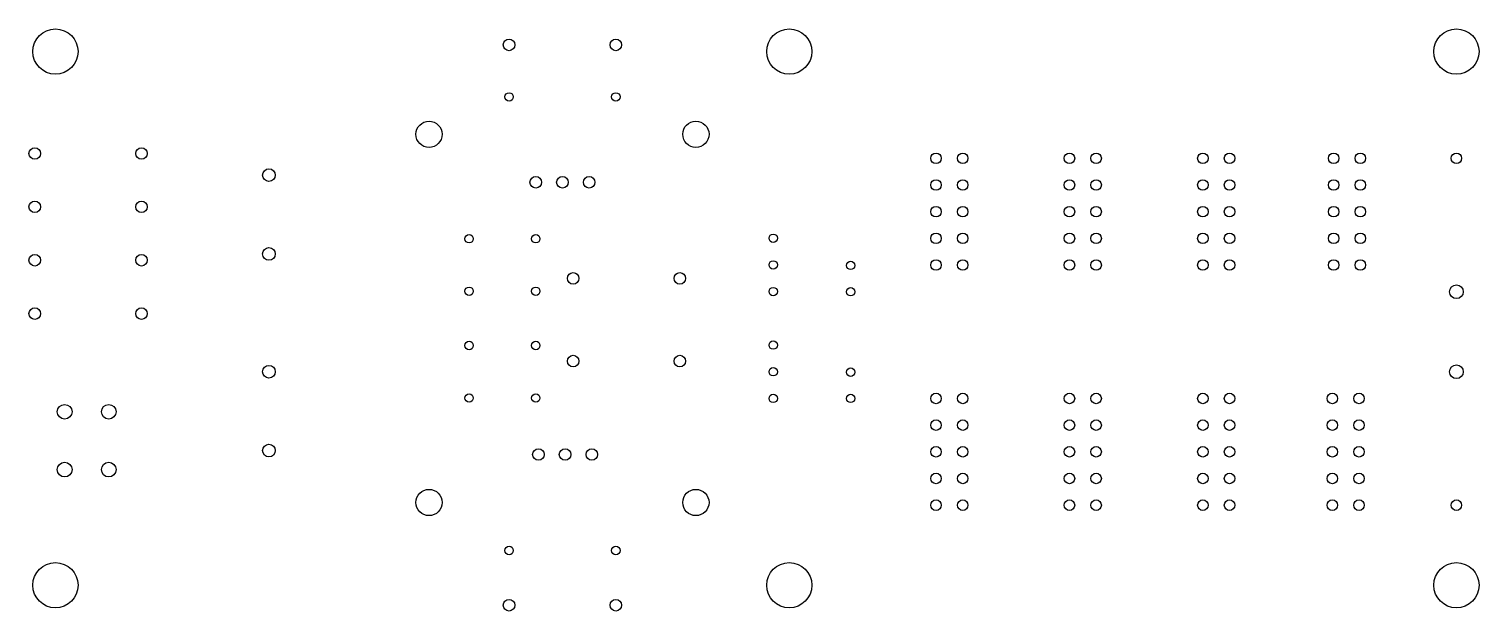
# Model space of a CAD drawing. Extents: x 82 to 220, y -130 to -74.
import ezdxf

# ---------------------------------------------------------------- set-up
doc = ezdxf.new("R2010")
doc.units = 0
doc.layers.add('BLACK', color=7, linetype='CONTINUOUS')

msp = doc.modelspace()

# ---------------------------------------------------------------- linework, layer by layer
at = {"layer": 'BLACK'}
for centre, radius in [((84.836, -76.454), 2.15), ((154.686, -76.454), 2.15), ((218.186, -76.454), 2.15), ((128.016, -75.819), 0.55), ((138.176, -75.819), 0.55), ((128.016, -80.772), 0.4), ((138.176, -80.772), 0.4), ((120.396, -84.328), 1.25), ((145.796, -84.328), 1.25), ((82.872, -86.158), 0.55), ((93.032, -86.158), 0.55), ((168.656, -86.614), 0.5), ((171.196, -86.614), 0.5), ((181.356, -86.614), 0.5), ((183.896, -86.614), 0.5), ((194.056, -86.614), 0.5), ((196.596, -86.614), 0.5), ((206.502, -86.614), 0.5), ((209.042, -86.614), 0.5), ((218.186, -86.614), 0.5), ((105.156, -88.216), 0.6), ((130.556, -88.9), 0.55), ((133.096, -88.9), 0.55), ((135.636, -88.9), 0.55), ((168.656, -89.154), 0.5), ((171.196, -89.154), 0.5), ((181.356, -89.154), 0.5), ((183.896, -89.154), 0.5), ((194.056, -89.154), 0.5), ((196.596, -89.154), 0.5), ((206.502, -89.154), 0.5), ((209.042, -89.154), 0.5), ((82.872, -91.238), 0.55), ((93.032, -91.238), 0.55), ((168.656, -91.694), 0.5), ((171.196, -91.694), 0.5), ((181.356, -91.694), 0.5), ((183.896, -91.694), 0.5), ((194.056, -91.694), 0.5), ((196.596, -91.694), 0.5), ((206.502, -91.694), 0.5), ((209.042, -91.694), 0.5), ((153.162, -94.224), 0.4), ((168.656, -94.234), 0.5), ((171.196, -94.234), 0.5), ((181.356, -94.234), 0.5), ((183.896, -94.234), 0.5), ((194.056, -94.234), 0.5), ((196.596, -94.234), 0.5), ((206.502, -94.234), 0.5), ((209.042, -94.234), 0.5), ((105.156, -95.716), 0.6), ((124.206, -94.274), 0.4), ((130.556, -94.274), 0.4), ((82.872, -96.318), 0.55), ((93.032, -96.318), 0.55), ((153.162, -96.764), 0.4), ((160.528, -96.814), 0.4), ((168.656, -96.774), 0.5), ((171.196, -96.774), 0.5), ((181.356, -96.774), 0.5), ((183.896, -96.774), 0.5), ((194.056, -96.774), 0.5), ((196.596, -96.774), 0.5), ((206.502, -96.774), 0.5), ((209.042, -96.774), 0.5), ((134.112, -98.044), 0.55), ((144.272, -98.044), 0.55), ((124.206, -99.274), 0.4), ((130.556, -99.274), 0.4), ((153.162, -99.304), 0.4), ((160.528, -99.314), 0.4), ((218.186, -99.314), 0.65), ((82.872, -101.398), 0.55), ((93.032, -101.398), 0.55), ((124.206, -104.434), 0.4), ((130.556, -104.434), 0.4), ((153.162, -104.394), 0.4), ((134.112, -105.918), 0.55), ((144.272, -105.918), 0.55), ((105.156, -106.934), 0.6), ((153.162, -106.934), 0.4), ((160.528, -106.974), 0.4), ((218.186, -106.934), 0.65), ((168.656, -109.474), 0.5), ((171.196, -109.474), 0.5), ((181.356, -109.474), 0.5), ((183.896, -109.474), 0.5), ((194.056, -109.474), 0.5), ((196.596, -109.474), 0.5), ((206.376, -109.474), 0.5), ((208.916, -109.474), 0.5), ((85.716, -110.744), 0.7), ((89.916, -110.744), 0.7), ((124.206, -109.434), 0.4), ((130.556, -109.434), 0.4), ((153.162, -109.474), 0.4), ((160.528, -109.474), 0.4), ((168.656, -112.014), 0.5), ((171.196, -112.014), 0.5), ((181.356, -112.014), 0.5), ((183.896, -112.014), 0.5), ((194.056, -112.014), 0.5), ((196.596, -112.014), 0.5), ((206.376, -112.014), 0.5), ((208.916, -112.014), 0.5), ((105.156, -114.434), 0.6), ((130.81, -114.808), 0.55), ((133.35, -114.808), 0.55), ((135.89, -114.808), 0.55), ((168.656, -114.554), 0.5), ((171.196, -114.554), 0.5), ((181.356, -114.554), 0.5), ((183.896, -114.554), 0.5), ((194.056, -114.554), 0.5), ((196.596, -114.554), 0.5), ((206.376, -114.554), 0.5), ((208.916, -114.554), 0.5), ((85.716, -116.244), 0.7), ((89.916, -116.244), 0.7), ((168.656, -117.094), 0.5), ((171.196, -117.094), 0.5), ((181.356, -117.094), 0.5), ((183.896, -117.094), 0.5), ((194.056, -117.094), 0.5), ((196.596, -117.094), 0.5), ((206.376, -117.094), 0.5), ((208.916, -117.094), 0.5), ((120.396, -119.38), 1.25), ((145.796, -119.38), 1.25), ((168.656, -119.634), 0.5), ((171.196, -119.634), 0.5), ((181.356, -119.634), 0.5), ((183.896, -119.634), 0.5), ((194.056, -119.634), 0.5), ((196.596, -119.634), 0.5), ((206.376, -119.634), 0.5), ((208.916, -119.634), 0.5), ((218.186, -119.634), 0.5), ((128.016, -123.952), 0.4), ((138.176, -123.952), 0.4), ((84.836, -127.254), 2.15), ((154.686, -127.254), 2.15), ((218.186, -127.254), 2.15), ((128.016, -129.159), 0.55), ((138.176, -129.159), 0.55)]:
    msp.add_circle(centre, radius, dxfattribs=at)

doc.saveas('drawing.dxf')
